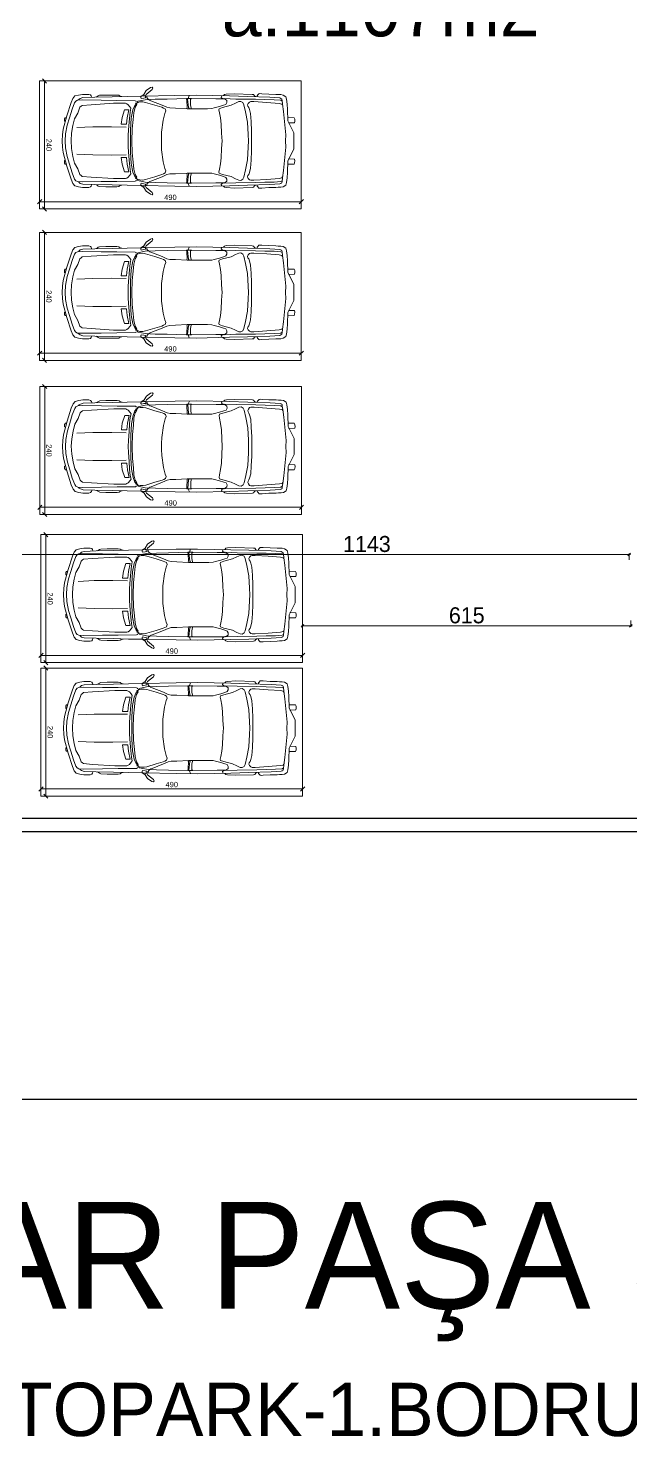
# Model space of a CAD drawing. Header units: centimetres. Extents: x 562865 to 1310255, y -148070 to 32737.
# Drawn here: x 641984 to 643113, y -28028 to -25388 of the extents above; entities that cross this region are included whole.
import ezdxf
from ezdxf.enums import TextEntityAlignment as Align

# ---------------------------------------------------------------- set-up
doc = ezdxf.new("R2010")
doc.units = ezdxf.units.CM
doc.header["$LTSCALE"] = 2.5
doc.layers.get('0').update_dxf_attribs({"color": 86})
for name, color, linetype, lineweight in [('ARABA TEFRIS', 205, 'Continuous', 0), ('DUVAR', 4, 'Continuous', 30), ('iç ölçü', 106, 'Continuous', 18), ('TEFRIS', 33, 'Continuous', 0), ('Z_YOL_ADI', 7, 'Continuous', 0)]:
    doc.layers.add(name, color=color, linetype=linetype, lineweight=lineweight)
doc.styles.add('10', font='', dxfattribs={"height": 10})
doc.styles.add('PINAR', font='comic.ttf')
doc.styles.get('10').set_extended_font_data('Arial')
doc.dimstyles.new('DISOLCU', dxfattribs={"dimscale": 0, "dimtxt": 15, "dimasz": 8, "dimexe": 1.8, "dimexo": 0.625, "dimgap": 3, "dimtad": 1, "dimdec": 0, "dimrnd": 0.5, "dimzin": 0, "dimdsep": 46, "dimtxsty": '10', "dimblk": 'OBLIQUE', "dimcen": 0.9, "dimclrd": 256, "dimclre": 256, "dimclrt": 7, "dimadec": 0, "dimazin": 0, "dimtfac": 1, "dimtdec": 0, "dimtofl": 0, "dimtmove": 2, "dimatfit": 0, "dimfxl": 10, "dimfxlon": 1, "dimtolj": 1, "dimtzin": 0, "dimarcsym": 0})
doc.dimstyles.new('TEMİZ ÖLÇÜ', dxfattribs={"dimtxt": 10, "dimasz": 5, "dimexe": 1.8, "dimexo": 0.625, "dimgap": 3, "dimtad": 1, "dimdec": 0, "dimrnd": 0.5, "dimzin": 1, "dimdsep": 46, "dimtxsty": 'PINAR', "dimblk": 'OBLIQUE', "dimcen": 0.9, "dimdle": 2, "dimclrd": 256, "dimclre": 256, "dimclrt": 7, "dimadec": 0, "dimazin": 0, "dimtfac": 1, "dimtdec": 0, "dimtofl": 0, "dimtmove": 2, "dimatfit": 2, "dimfxl": 10, "dimfxlon": 1, "dimlwd": -1, "dimlwe": -1, "dimarcsym": 0})

# ---------------------------------------------------------------- blocks, each defined once
blk = doc.blocks.new('Car-P-2')
for p, q in [((20.9, 183), (24.8, 187.4)), ((24.8, 187.4), (31.5, 189.2)), ((31.5, 189.2), (39.3, 190.5)), ((39.3, 190.5), (50.6, 190.5)), ((61.8, 185.1), (39.6, 184.3)), ((50.6, 190.5), (53.7, 189.5)), ((53.7, 189.5), (55.3, 187.7)), ((55.3, 187.7), (56.1, 185.4)), ((94.4, 185.6), (61.8, 185.1)), ((66.2, 186.4), (64.6, 185.4)), ((68.3, 187.7), (66.2, 186.4)), ((70.8, 188.7), (68.3, 187.7)), ((82.5, 189.2), (70.8, 188.7)), ((95.4, 189.2), (82.5, 189.2)), ((122.4, 186.4), (94.4, 185.6)), ((103.4, 189.2), (95.4, 189.2)), ((107.1, 188.7), (103.4, 189.2)), ((110.2, 186.4), (107.1, 188.7)), ((112.8, 186.4), (110.2, 186.4)), ((150.4, 186.9), (122.4, 186.4)), ((148.4, 186.9), (148.1, 184.1)), ((153.8, 190.5), (148.4, 186.9)), ((212.1, 188.2), (150.4, 186.9)), ((153.6, 188.2), (153.8, 190.5)), ((155.1, 187.4), (153.6, 188.2)), ((158.5, 197.5), (153.8, 190.5)), ((157.2, 187.9), (155.1, 187.4)), ((157.2, 187.9), (158.5, 190.5)), ((157.2, 184.1), (157.2, 187.9)), ((166.2, 203.2), (158.5, 197.5)), ((158.5, 190.5), (169.4, 199.6)), ((159.3, 184.3), (159.5, 186.6)), ((169.6, 204), (166.2, 203.2)), ((169.4, 199.6), (170.9, 202.2)), ((170.9, 202.2), (169.6, 204)), ((251.9, 188.7), (212.1, 188.2)), ((238.9, 188.2), (236.6, 183)), ((314, 187.4), (251.9, 188.7)), ((298.7, 184.8), (299.3, 186.9)), ((300.3, 183), (298.7, 184.8)), ((303.7, 188.7), (300.3, 187.4)), ((305.2, 190), (303.7, 188.7)), ((308.1, 190.8), (305.2, 190)), ((323.6, 191.6), (308.1, 190.8)), ((348.2, 186.4), (314, 187.4)), ((356.7, 190.5), (323.6, 191.6)), ((389.9, 185.1), (348.2, 186.4)), ((359.1, 190), (356.7, 190.5)), ((360.9, 187.4), (359.1, 190)), ((363.5, 186.4), (360.9, 187.4)), ((366.3, 187.9), (365.8, 186.6)), ((367.4, 189.5), (366.3, 187.9)), ((369.2, 191.6), (367.4, 189.5)), ((371.2, 191.8), (369.2, 191.6)), ((375.1, 191.6), (371.2, 191.8)), ((387.7, 190.8), (375.1, 191.6)), ((401.1, 190.5), (387.7, 190.8)), ((408.8, 183.8), (389.9, 185.1)), ((405.7, 190), (401.1, 190.5)), ((410.4, 190), (405.7, 190)), ((415, 189.2), (410.4, 190)), ((420, 186.1), (415, 189.2)), ((421.3, 181.2), (420, 186.1)), ((9.8, 150.4), (17.5, 175)), ((14.7, 146.7), (19.4, 162.8)), ((17.5, 175), (20.9, 183)), ((19.4, 162.8), (24.3, 174.7)), ((24.3, 174.7), (26.3, 177.8)), ((26.3, 177.8), (29.7, 179.4)), ((29.7, 179.4), (38.5, 179.9)), ((30.2, 155.5), (34.1, 166.2)), ((32.6, 181.2), (31.3, 180.2)), ((34.6, 182.8), (32.6, 181.2)), ((34.1, 166.2), (36.2, 168.2)), ((39.6, 184.3), (34.6, 182.8)), ((36.2, 168.2), (38.5, 169.8)), ((38.5, 179.9), (74.2, 179.4)), ((38.5, 169.8), (55.3, 171.1)), ((55.3, 171.1), (97.2, 173.7)), ((74.2, 179.4), (103.4, 179.1)), ((97.2, 173.7), (119.5, 173.7)), ((103.4, 179.1), (137.7, 178.6)), ((117.9, 161.3), (113, 147)), ((126, 161.3), (117.9, 161.3)), ((119.5, 173.7), (121.8, 172.7)), ((121.8, 172.7), (124.4, 171.1)), ((122.9, 146.7), (126, 161.3)), ((124.4, 171.1), (127.8, 167.2)), ((127.8, 167.2), (129.6, 164.6)), ((129.6, 164.6), (128.1, 157.4)), ((130.4, 145.7), (133.5, 161.5)), ((133.5, 161.5), (136.9, 169.8)), ((135, 156.1), (137.4, 166.4)), ((136.9, 169.8), (141.5, 174.7)), ((137.4, 166.4), (140.5, 171.4)), ((137.7, 178.6), (139.3, 177.8)), ((138.3, 173.7), (143.2, 175.5)), ((140.5, 171.4), (138.3, 173.7)), ((139.3, 177.8), (139.6, 176.8)), ((141.1, 176.8), (143.2, 175.5)), ((141.5, 174.7), (142.7, 177.6)), ((142.7, 177.6), (156.1, 180.4)), ((143.2, 175.5), (146.6, 176.3)), ((146.6, 176.3), (152, 176.5)), ((148.1, 184.1), (149.1, 182.5)), ((149.1, 182.5), (153.6, 183.5)), ((152, 176.5), (156.9, 175.5)), ((153.6, 183.5), (157.2, 184.1)), ((156.1, 180.4), (175.1, 181.2)), ((156.9, 175.5), (174.3, 170.3)), ((160.8, 182.5), (159.3, 184.3)), ((163.7, 180.4), (160.8, 182.5)), ((164.2, 179.4), (163.7, 180.4)), ((167, 178.6), (164.2, 179.4)), ((188.3, 170.3), (167, 178.6)), ((174.3, 170.3), (187.8, 166.2)), ((175.1, 181.2), (197.8, 181.7)), ((187.8, 166.2), (190.6, 164.9)), ((197.1, 166.4), (188.3, 170.3)), ((190.6, 164.9), (194, 163.3)), ((195, 159.4), (193.4, 154.8)), ((194, 163.3), (195, 159.4)), ((202.5, 165.1), (197.1, 166.4)), ((197.8, 181.7), (233.7, 182.5)), ((213.1, 164.9), (202.5, 165.1)), ((234.8, 163.6), (213.1, 164.9)), ((233.7, 182.5), (243, 182.5)), ((233.7, 181.7), (234.2, 179.4)), ((234.2, 179.4), (234.8, 165.9)), ((234.5, 164.9), (234.2, 164.1)), ((234.8, 165.9), (234.5, 164.9)), ((259.1, 163.6), (234.8, 163.6)), ((236.6, 183), (235.8, 181.7)), ((235.8, 181.7), (237.3, 165.7)), ((237.3, 165.7), (238.6, 163.8)), ((243, 182), (241.2, 181.2)), ((241.2, 181.2), (241.2, 170.8)), ((241.2, 170.8), (242.3, 164.9)), ((242.3, 164.9), (243, 163.6)), ((243, 182.5), (288.6, 182)), ((273.1, 163.6), (259.1, 163.6)), ((280.9, 163.8), (273.1, 163.6)), ((285.5, 165.1), (280.9, 163.8)), ((295.4, 167.5), (285.5, 165.1)), ((288.6, 182), (299.8, 182)), ((294.3, 161.5), (294.9, 163.6)), ((295.4, 156.1), (294.3, 161.5)), ((294.9, 163.6), (301.1, 165.9)), ((303.2, 170.1), (295.4, 167.5)), ((299.8, 182), (306, 181.2)), ((302.6, 182.5), (300.3, 183)), ((301.1, 165.9), (317.1, 170.1)), ((306, 181.2), (302.6, 182.5)), ((307.6, 171.6), (303.2, 170.1)), ((304.7, 182.5), (326.2, 181.7)), ((306, 181.2), (309.1, 178.9)), ((309.4, 175), (307.6, 171.6)), ((309.1, 178.9), (309.4, 175)), ((317.1, 170.1), (325.3, 174)), ((325.3, 174), (331.6, 176.8)), ((363.2, 181.2), (326.2, 181.7)), ((331.6, 176.8), (335.5, 177.3)), ((335.5, 177.3), (339.4, 175)), ((339.4, 175), (341.2, 171.1)), ((341.2, 171.1), (344.3, 157.6)), ((348.2, 170.8), (349.2, 173.4)), ((348.7, 168.2), (348.2, 170.8)), ((350.3, 165.9), (348.7, 168.2)), ((349.2, 173.4), (351.5, 176)), ((351.5, 162.3), (350.3, 165.9)), ((351.5, 176), (354.1, 176.8)), ((353.6, 154.5), (351.5, 162.3)), ((354.1, 176.8), (359.8, 176.8)), ((359.8, 176.8), (383.9, 175.2)), ((380.6, 180.7), (363.2, 181.2)), ((397.8, 180.2), (380.6, 180.7)), ((383.9, 175.2), (407.3, 173.4)), ((410.1, 179.4), (397.8, 180.2)), ((407.3, 173.4), (412.4, 172.4)), ((408.8, 183.8), (412.4, 181.7)), ((411.2, 183), (408.8, 183.8)), ((412.7, 177.8), (410.1, 179.4)), ((412.4, 181.7), (412.7, 179.1)), ((412.4, 172.4), (413.5, 170.8)), ((413.7, 172.4), (412.7, 179.1)), ((415.6, 158.4), (413.7, 172.4)), ((422.3, 172.4), (421.3, 181.2)), ((423.1, 162.3), (422.3, 172.4)), ((423.6, 140.8), (423.1, 162.3)), ((3, 125.2), (9.8, 150.4)), ((5.1, 144.7), (6.7, 146.7)), ((5.1, 142.8), (5.1, 144.7)), ((5.1, 140.3), (5.1, 142.8)), ((6.7, 139.5), (5.1, 140.3)), ((6.7, 146.7), (8.7, 147)), ((7.2, 116.4), (10.3, 132.7)), ((10.3, 132.7), (14.7, 146.7)), ((18.6, 117.7), (20.9, 132.2)), ((20.9, 132.2), (24.3, 144.9)), ((24.3, 144.9), (30.2, 155.5)), ((113, 147), (111.5, 134.3)), ((111.5, 134.3), (121.6, 134.3)), ((121.6, 134.3), (122.9, 146.7)), ((126.8, 145.4), (125.7, 131.4)), ((128.1, 157.4), (126.8, 145.4)), ((128.8, 124.2), (130.4, 145.7)), ((132.2, 125.7), (133.8, 143.1)), ((133.8, 143.1), (135, 156.1)), ((190.3, 142.3), (187.2, 119.8)), ((193.4, 154.8), (190.3, 142.3)), ((297.2, 146.2), (295.4, 156.1)), ((298.7, 134.6), (297.2, 146.2)), ((299.5, 117.7), (298.7, 134.6)), ((344.3, 157.6), (347.9, 138.4)), ((347.9, 138.4), (349.2, 115.1)), ((354.7, 139.5), (353.6, 154.5)), ((355.4, 121.6), (354.7, 139.5)), ((419.7, 114.6), (415.6, 158.4)), ((434.7, 118.5), (423.6, 140.8)), ((424.4, 147), (435.2, 146.7)), ((436, 137.4), (424.6, 136.9)), ((435.2, 146.7), (436.3, 144.1)), ((436.8, 140.5), (436, 137.4)), ((436.3, 144.1), (436.8, 140.5)), ((1, 103.2), (1.7, 114.6)), ((1.7, 114.6), (3, 125.2)), ((6.7, 103.2), (7.2, 116.4)), ((17.5, 103.7), (18.6, 117.7)), ((58.1, 129.4), (28.2, 128.1)), ((93.3, 129.6), (58.1, 129.4)), ((120.5, 129.1), (93.3, 129.6)), ((124.7, 114.6), (124.4, 103.2)), ((125.7, 131.4), (124.7, 114.6)), ((128.8, 102.9), (128.8, 124.2)), ((131.4, 102.9), (132.2, 125.7)), ((187.2, 119.8), (186.7, 108.6)), ((186.7, 108.6), (186.7, 102.9)), ((300.3, 102.9), (299.5, 117.7)), ((349.2, 115.1), (349.7, 102.9)), ((355.4, 102.9), (355.4, 121.6)), ((419.2, 103.2), (419.7, 114.6)), ((435, 102.9), (434.7, 118.5)), ((1, 103.2), (1.7, 91.8)), ((1.7, 91.8), (3, 81.2)), ((3, 81.2), (9.8, 56)), ((6.7, 103.2), (7.2, 90)), ((7.2, 90), (10.3, 73.7)), ((17.5, 103.7), (18.6, 88.7)), ((18.6, 88.7), (20.9, 74.2)), ((124.7, 91.8), (124.4, 103.2)), ((125.7, 74.9), (124.7, 91.8)), ((128.8, 103.5), (128.8, 82.2)), ((128.8, 82.2), (130.4, 60.7)), ((131.4, 103.5), (132.2, 80.6)), ((132.2, 80.6), (133.8, 63.3)), ((186.7, 97.8), (186.7, 103.5)), ((187.2, 86.6), (186.7, 97.8)), ((190.3, 64.1), (187.2, 86.6)), ((299.5, 88.7), (298.7, 71.8)), ((300.3, 103.5), (299.5, 88.7)), ((347.9, 67.9), (349.2, 91.3)), ((349.2, 91.3), (349.7, 103.5)), ((355.4, 84.8), (354.7, 66.9)), ((355.4, 103.5), (355.4, 84.8)), ((419.7, 91.8), (415.6, 48)), ((419.2, 103.2), (419.7, 91.8)), ((434.7, 87.9), (423.6, 65.6)), ((435, 103.5), (434.7, 87.9)), ((6.7, 66.9), (5.1, 66.1)), ((5.1, 66.1), (5.1, 63.5)), ((5.1, 63.5), (5.1, 61.7)), ((5.1, 61.7), (6.7, 59.7)), ((6.7, 59.7), (8.7, 59.4)), ((9.8, 56), (17.5, 31.4)), ((10.3, 73.7), (14.7, 59.7)), ((14.7, 59.7), (19.4, 43.6)), ((20.9, 74.2), (24.3, 61.5)), ((24.3, 61.5), (30.2, 50.8)), ((58.1, 77), (28.2, 78.3)), ((93.3, 76.8), (58.1, 77)), ((120.5, 77.3), (93.3, 76.8)), ((111.5, 72.1), (121.6, 72.1)), ((113, 59.4), (111.5, 72.1)), ((117.9, 45.1), (113, 59.4)), ((121.6, 72.1), (122.9, 59.7)), ((122.9, 59.7), (126, 45.1)), ((126.8, 61), (125.7, 74.9)), ((128.1, 49), (126.8, 61)), ((130.4, 60.7), (133.5, 44.9)), ((133.8, 63.3), (135, 50.3)), ((193.4, 51.6), (190.3, 64.1)), ((297.2, 60.2), (295.4, 50.3)), ((298.7, 71.8), (297.2, 60.2)), ((344.3, 48.8), (347.9, 67.9)), ((354.7, 66.9), (353.6, 51.9)), ((423.6, 65.6), (423.1, 44.1)), ((424.4, 59.4), (435.2, 59.7)), ((436, 69), (424.6, 69.5)), ((435.2, 59.7), (436.3, 62.2)), ((436.8, 65.9), (436, 69)), ((436.3, 62.2), (436.8, 65.9)), ((17.5, 31.4), (20.9, 23.4)), ((19.4, 43.6), (24.3, 31.7)), ((24.3, 31.7), (26.3, 28.6)), ((26.3, 28.6), (29.7, 27)), ((29.7, 27), (38.5, 26.5)), ((30.2, 50.8), (34.1, 40.2)), ((34.1, 40.2), (36.2, 38.1)), ((36.2, 38.1), (38.5, 36.6)), ((38.5, 36.6), (55.3, 35.3)), ((38.5, 26.5), (74.2, 27)), ((55.3, 35.3), (97.2, 32.7)), ((74.2, 27), (103.4, 27.3)), ((97.2, 32.7), (119.5, 32.7)), ((103.4, 27.3), (137.7, 27.8)), ((126, 45.1), (117.9, 45.1)), ((119.5, 32.7), (121.8, 33.7)), ((121.8, 33.7), (124.4, 35.3)), ((124.4, 35.3), (127.8, 39.2)), ((127.8, 39.2), (129.6, 41.8)), ((129.6, 41.8), (128.1, 49)), ((133.5, 44.9), (136.9, 36.6)), ((135, 50.3), (137.4, 40)), ((136.9, 36.6), (141.5, 31.7)), ((137.4, 40), (140.5, 35)), ((137.7, 27.8), (139.3, 28.6)), ((140.5, 35), (138.3, 32.7)), ((138.3, 32.7), (143.2, 30.9)), ((139.3, 28.6), (139.6, 29.6)), ((141.1, 29.6), (143.2, 30.9)), ((141.5, 31.7), (142.7, 28.8)), ((142.7, 28.8), (156.1, 26)), ((143.2, 30.9), (146.6, 30.1)), ((146.6, 30.1), (152, 29.9)), ((152, 29.9), (156.9, 30.9)), ((156.9, 30.9), (174.3, 36.1)), ((164.2, 27), (163.7, 26)), ((167, 27.8), (164.2, 27)), ((188.3, 36.1), (167, 27.8)), ((174.3, 36.1), (187.8, 40.2)), ((187.8, 40.2), (190.6, 41.5)), ((197.1, 40), (188.3, 36.1)), ((190.6, 41.5), (194, 43.1)), ((195, 47), (193.4, 51.6)), ((194, 43.1), (195, 47)), ((202.5, 41.3), (197.1, 40)), ((213.1, 41.5), (202.5, 41.3)), ((234.8, 42.8), (213.1, 41.5)), ((233.7, 24.7), (234.2, 27)), ((234.5, 41.5), (234.2, 42.3)), ((234.2, 27), (234.8, 40.5)), ((234.8, 40.5), (234.5, 41.5)), ((259.1, 42.8), (234.8, 42.8)), ((235.8, 24.7), (237.3, 40.7)), ((237.3, 40.7), (238.6, 42.6)), ((241.2, 35.6), (242.3, 41.5)), ((241.2, 25.2), (241.2, 35.6)), ((242.3, 41.5), (243, 42.8)), ((273.1, 42.8), (259.1, 42.8)), ((280.9, 42.6), (273.1, 42.8)), ((285.5, 41.3), (280.9, 42.6)), ((295.4, 38.9), (285.5, 41.3)), ((295.4, 50.3), (294.3, 44.9)), ((294.3, 44.9), (294.9, 42.8)), ((294.9, 42.8), (301.1, 40.5)), ((303.2, 36.3), (295.4, 38.9)), ((301.1, 40.5), (317.1, 36.3)), ((307.6, 34.8), (303.2, 36.3)), ((306, 25.2), (309.1, 27.5)), ((309.4, 31.4), (307.6, 34.8)), ((309.1, 27.5), (309.4, 31.4)), ((317.1, 36.3), (325.3, 32.4)), ((325.3, 32.4), (331.6, 29.6)), ((331.6, 29.6), (335.5, 29.1)), ((335.5, 29.1), (339.4, 31.4)), ((339.4, 31.4), (341.2, 35.3)), ((341.2, 35.3), (344.3, 48.8)), ((348.7, 38.1), (348.2, 35.6)), ((348.2, 35.6), (349.2, 33)), ((350.3, 40.5), (348.7, 38.1)), ((349.2, 33), (351.5, 30.4)), ((351.5, 44.1), (350.3, 40.5)), ((353.6, 51.9), (351.5, 44.1)), ((351.5, 30.4), (354.1, 29.6)), ((354.1, 29.6), (359.8, 29.6)), ((359.8, 29.6), (383.9, 31.1)), ((383.9, 31.1), (407.3, 33)), ((410.1, 27), (397.8, 26.2)), ((407.3, 33), (412.4, 34)), ((412.7, 28.6), (410.1, 27)), ((412.4, 34), (413.5, 35.6)), ((412.4, 24.7), (412.7, 27.3)), ((413.7, 34), (412.7, 27.3)), ((415.6, 48), (413.7, 34)), ((422.3, 34), (421.3, 25.2)), ((423.1, 44.1), (422.3, 34)), ((20.9, 23.4), (24.8, 19)), ((24.8, 19), (31.5, 17.2)), ((32.6, 25.2), (31.3, 26.2)), ((31.5, 17.2), (39.3, 15.9)), ((34.6, 23.6), (32.6, 25.2)), ((39.6, 22.1), (34.6, 23.6)), ((39.3, 15.9), (50.6, 15.9)), ((61.8, 21.3), (39.6, 22.1)), ((50.6, 15.9), (53.7, 16.9)), ((53.7, 16.9), (55.3, 18.7)), ((55.3, 18.7), (56.1, 21)), ((94.4, 20.8), (61.8, 21.3)), ((66.2, 20), (64.6, 21)), ((68.3, 18.7), (66.2, 20)), ((70.8, 17.7), (68.3, 18.7)), ((82.5, 17.2), (70.8, 17.7)), ((95.4, 17.2), (82.5, 17.2)), ((122.4, 20), (94.4, 20.8)), ((103.4, 17.2), (95.4, 17.2)), ((107.1, 17.7), (103.4, 17.2)), ((110.2, 20), (107.1, 17.7)), ((112.8, 20), (110.2, 20)), ((150.4, 19.5), (122.4, 20)), ((148.1, 22.3), (149.1, 23.9)), ((148.4, 19.5), (148.1, 22.3)), ((153.8, 15.9), (148.4, 19.5)), ((149.1, 23.9), (153.6, 22.9)), ((212.1, 18.2), (150.4, 19.5)), ((153.6, 22.9), (157.2, 22.3)), ((155.1, 19), (153.6, 18.2)), ((153.6, 18.2), (153.8, 15.9)), ((158.5, 8.9), (153.8, 15.9)), ((157.2, 18.4), (155.1, 19)), ((156.1, 26), (175.1, 25.2)), ((157.2, 22.3), (157.2, 18.4)), ((157.2, 18.4), (158.5, 15.9)), ((158.5, 15.9), (169.4, 6.8)), ((166.2, 3.2), (158.5, 8.9)), ((160.8, 23.9), (159.3, 22.1)), ((159.3, 22.1), (159.5, 19.7)), ((163.7, 26), (160.8, 23.9)), ((169.6, 2.4), (166.2, 3.2)), ((169.4, 6.8), (170.9, 4.2)), ((170.9, 4.2), (169.6, 2.4)), ((175.1, 25.2), (197.8, 24.7)), ((197.8, 24.7), (233.7, 23.9)), ((251.9, 17.7), (212.1, 18.2)), ((233.7, 23.9), (243, 23.9)), ((236.6, 23.4), (235.8, 24.7)), ((238.9, 18.2), (236.6, 23.4)), ((243, 24.4), (241.2, 25.2)), ((243, 23.9), (288.6, 24.4)), ((314, 19), (251.9, 17.7)), ((288.6, 24.4), (299.8, 24.4)), ((300.3, 23.4), (298.7, 21.6)), ((298.7, 21.6), (299.3, 19.5)), ((299.8, 24.4), (306, 25.2)), ((302.6, 23.9), (300.3, 23.4)), ((303.7, 17.7), (300.3, 19)), ((306, 25.2), (302.6, 23.9)), ((305.2, 16.4), (303.7, 17.7)), ((304.7, 23.9), (326.2, 24.7)), ((308.1, 15.6), (305.2, 16.4)), ((323.6, 14.8), (308.1, 15.6)), ((348.2, 20), (314, 19)), ((356.7, 15.9), (323.6, 14.8)), ((363.2, 25.2), (326.2, 24.7)), ((389.9, 21.3), (348.2, 20)), ((359.1, 16.4), (356.7, 15.9)), ((360.9, 19), (359.1, 16.4)), ((363.5, 20), (360.9, 19)), ((380.6, 25.7), (363.2, 25.2)), ((366.3, 18.4), (365.8, 19.7)), ((367.4, 16.9), (366.3, 18.4)), ((369.2, 14.8), (367.4, 16.9)), ((371.2, 14.6), (369.2, 14.8)), ((375.1, 14.8), (371.2, 14.6)), ((387.7, 15.6), (375.1, 14.8)), ((397.8, 26.2), (380.6, 25.7)), ((401.1, 15.9), (387.7, 15.6)), ((408.8, 22.6), (389.9, 21.3)), ((405.7, 16.4), (401.1, 15.9)), ((410.4, 16.4), (405.7, 16.4)), ((408.8, 22.6), (412.4, 24.7)), ((411.2, 23.4), (408.8, 22.6)), ((415, 17.2), (410.4, 16.4)), ((420, 20.3), (415, 17.2)), ((421.3, 25.2), (420, 20.3))]:
    blk.add_line(p, q)
blk = doc.blocks.new('_Oblique')
at = {"color": 0, "linetype": 'ByBlock', "lineweight": -2}
blk.add_line((-0.5, -0.5), (0.5, 0.5), dxfattribs=at)
blk = doc.blocks.new('*D3048')
at = {"layer": 'Defpoints', "color": 0}
for p in [(244, 494), (230.4, 4), (244, 4)]:
    blk.add_point(p, dxfattribs=at)
at = {"layer": 'TEFRIS', "lineweight": -2}
for p, q in [((240.4, 494), (228.6, 494)), ((230.4, 494), (230.4, 4)), ((240.4, 4), (228.6, 4))]:
    blk.add_line(p, q, dxfattribs=at)
at = {"layer": 'TEFRIS', "linetype": 'ByBlock', "lineweight": -2, "xscale": 8, "yscale": 8, "zscale": 8}
for p, rotation in [((230.4, 494), 90), ((230.4, 4), 270)]:
    blk.add_blockref('_Oblique', p, dxfattribs=dict(at, rotation=rotation))
at = {"layer": 'TEFRIS', "color": 7, "insert": (222.3, 249), "char_height": 10, "attachment_point": 5, "rotation": 90, "style": '10'}
blk.add_mtext('\\A1;490', dxfattribs=at)
blk = doc.blocks.new('*D3049')
at = {"layer": 'Defpoints', "color": 0}
for p in [(4, 11.4), (244, 13.2), (244, 11.4)]:
    blk.add_point(p, dxfattribs=at)
at = {"layer": 'TEFRIS', "lineweight": -2}
for p, q in [((4, 12), (4, 15)), ((4, 13.2), (244, 13.2)), ((244, 12), (244, 15))]:
    blk.add_line(p, q, dxfattribs=at)
at = {"layer": 'TEFRIS', "linetype": 'ByBlock', "lineweight": -2, "xscale": 8, "yscale": 8, "zscale": 8, "rotation": 180}
blk.add_blockref('_Oblique', (4, 13.2), dxfattribs=at)
at = {"layer": 'TEFRIS', "linetype": 'ByBlock', "lineweight": -2, "xscale": 8, "yscale": 8, "zscale": 8}
blk.add_blockref('_Oblique', (244, 13.2), dxfattribs=at)
at = {"layer": 'TEFRIS', "color": 7, "insert": (124, 21.3), "char_height": 10, "attachment_point": 5, "style": '10'}
blk.add_mtext('\\A1;240', dxfattribs=at)
blk = doc.blocks.new('*D3097')
at = {"layer": 'Defpoints', "color": 0}
for p in [(643110, -26374.6), (641967, -26420.6), (643110, -26439)]:
    blk.add_point(p, dxfattribs=at)
at = {"layer": 'iç ölçü'}
for p, q in [((641967, -26384.6), (641967, -26372.8)), ((643110, -26384.6), (643110, -26372.8)), ((641965, -26374.6), (643112, -26374.6))]:
    blk.add_line(p, q, dxfattribs=at)
at = {"layer": 'iç ölçü', "linetype": 'ByBlock', "xscale": 5, "yscale": 5, "zscale": 5, "rotation": 180}
blk.add_blockref('_Oblique', (641967, -26374.6), dxfattribs=at)
at = {"layer": 'iç ölçü', "linetype": 'ByBlock', "xscale": 5, "yscale": 5, "zscale": 5}
blk.add_blockref('_Oblique', (643110, -26374.6), dxfattribs=at)
at = {"layer": 'iç ölçü', "color": 7, "insert": (642618.7, -26355.3), "char_height": 30, "attachment_point": 5, "style": 'PINAR'}
blk.add_mtext('1143', dxfattribs=at)
blk = doc.blocks.new('*D3406')
at = {"layer": 'Defpoints', "color": 0}
for p in [(642498.3, -26497.5), (643113.2, -26497.5), (643113.2, -26508.6)]:
    blk.add_point(p, dxfattribs=at)
at = {"layer": 'iç ölçü'}
for p, q in [((642498.3, -26498.6), (642498.3, -26510.4)), ((643113.2, -26498.6), (643113.2, -26510.4)), ((642496.3, -26508.6), (643115.2, -26508.6))]:
    blk.add_line(p, q, dxfattribs=at)
at = {"layer": 'iç ölçü', "linetype": 'ByBlock', "xscale": 5, "yscale": 5, "zscale": 5, "rotation": 180}
blk.add_blockref('_Oblique', (642498.3, -26508.6), dxfattribs=at)
at = {"layer": 'iç ölçü', "linetype": 'ByBlock', "xscale": 5, "yscale": 5, "zscale": 5}
blk.add_blockref('_Oblique', (643113.2, -26508.6), dxfattribs=at)
at = {"layer": 'iç ölçü', "color": 7, "insert": (642805.7, -26489), "char_height": 30, "attachment_point": 5, "style": 'PINAR'}
blk.add_mtext('615', dxfattribs=at)
blk = doc.blocks.new('A$C18BE6784')
at = {"layer": 'TEFRIS'}
blk.add_lwpolyline([(244, 494), (244, 4), (4, 4), (4, 494)], close=True, dxfattribs=at)
at = {"layer": 'TEFRIS', "rotation": 89.99972930206081}
blk.add_blockref('Car-P-2', (219.7, 45.3), dxfattribs=at)
at = {"layer": 'TEFRIS'}
dim = blk.add_linear_dim(base=(230.4, 4), p1=(244, 494), p2=(244, 4), angle=90, dimstyle='DISOLCU', override={"dimscale": 1, "dimarcsym": 1}, dxfattribs=at)
dim.commit()
dim.dimension.update_dxf_attribs({"geometry": '*D3048', "text_midpoint": (222.3, 249)})
dim = blk.add_linear_dim(base=(244, 13.2), p1=(4, 11.4), p2=(244, 11.4), dimstyle='DISOLCU', override={"dimscale": 1, "dimarcsym": 1}, dxfattribs=at)
dim.commit()
dim.dimension.update_dxf_attribs({"geometry": '*D3049', "text_midpoint": (124, 21.3)})

msp = doc.modelspace()

# ---------------------------------------------------------------- linework, layer by layer
at = {"layer": 'DUVAR'}
for p, q in [((645185.4, -26869.6), (640195.9, -26869.6)), ((645209.5, -26894.6), (640170.9, -26894.6)), ((639838.8, -27395.6), (645190.6, -27395.6))]:
    msp.add_line(p, q, dxfattribs=at)

# ---------------------------------------------------------------- block references
at = {"layer": 'ARABA TEFRIS', "rotation": 269.9999999999998}
for p in [(642001.8, -25483.2), (642001.8, -25767.1), (642002.2, -26055.9), (642004.3, -26333.5), (642004.3, -26583.7)]:
    msp.add_blockref('A$C18BE6784', p, dxfattribs=at)

# ---------------------------------------------------------------- texts
at = {"layer": 'Z_YOL_ADI', "style": 'PINAR'}
msp.add_text('a:1107m2', height=100, dxfattribs=at).set_placement((642644.5, -25403.7), align=Align.CENTER)
for s, height, p in [('HAYDAR PAŞA Sokak', 200, (641135.1, -27788.1)), ('OTOPARK-1.BODRUM KAT', 100, (641844.6, -28027))]:
    msp.add_text(s, height=height, dxfattribs=at).set_placement(p)

# ---------------------------------------------------------------- dimensions: what is measured, and where the dimension line sits
at = {"layer": 'iç ölçü'}
dim = msp.add_linear_dim(base=(643110, -26374.6), p1=(641967, -26420.6), p2=(643110, -26439), dimstyle='TEMİZ ÖLÇÜ', override={"dimtxt": 30}, dxfattribs=at)
dim.commit()
dim.dimension.update_dxf_attribs({"geometry": '*D3097', "text_midpoint": (642618.7, -26355.3), "dimtype": 160})
dim = msp.add_linear_dim(base=(643113.2, -26508.6), p1=(642498.3, -26497.5), p2=(643113.2, -26497.5), dimstyle='TEMİZ ÖLÇÜ', override={"dimtxt": 30, "dimtxsty": 'PINAR'}, dxfattribs=at)
dim.commit()
dim.dimension.update_dxf_attribs({"geometry": '*D3406', "text_midpoint": (642805.7, -26489)})

doc.saveas('drawing.dxf')
